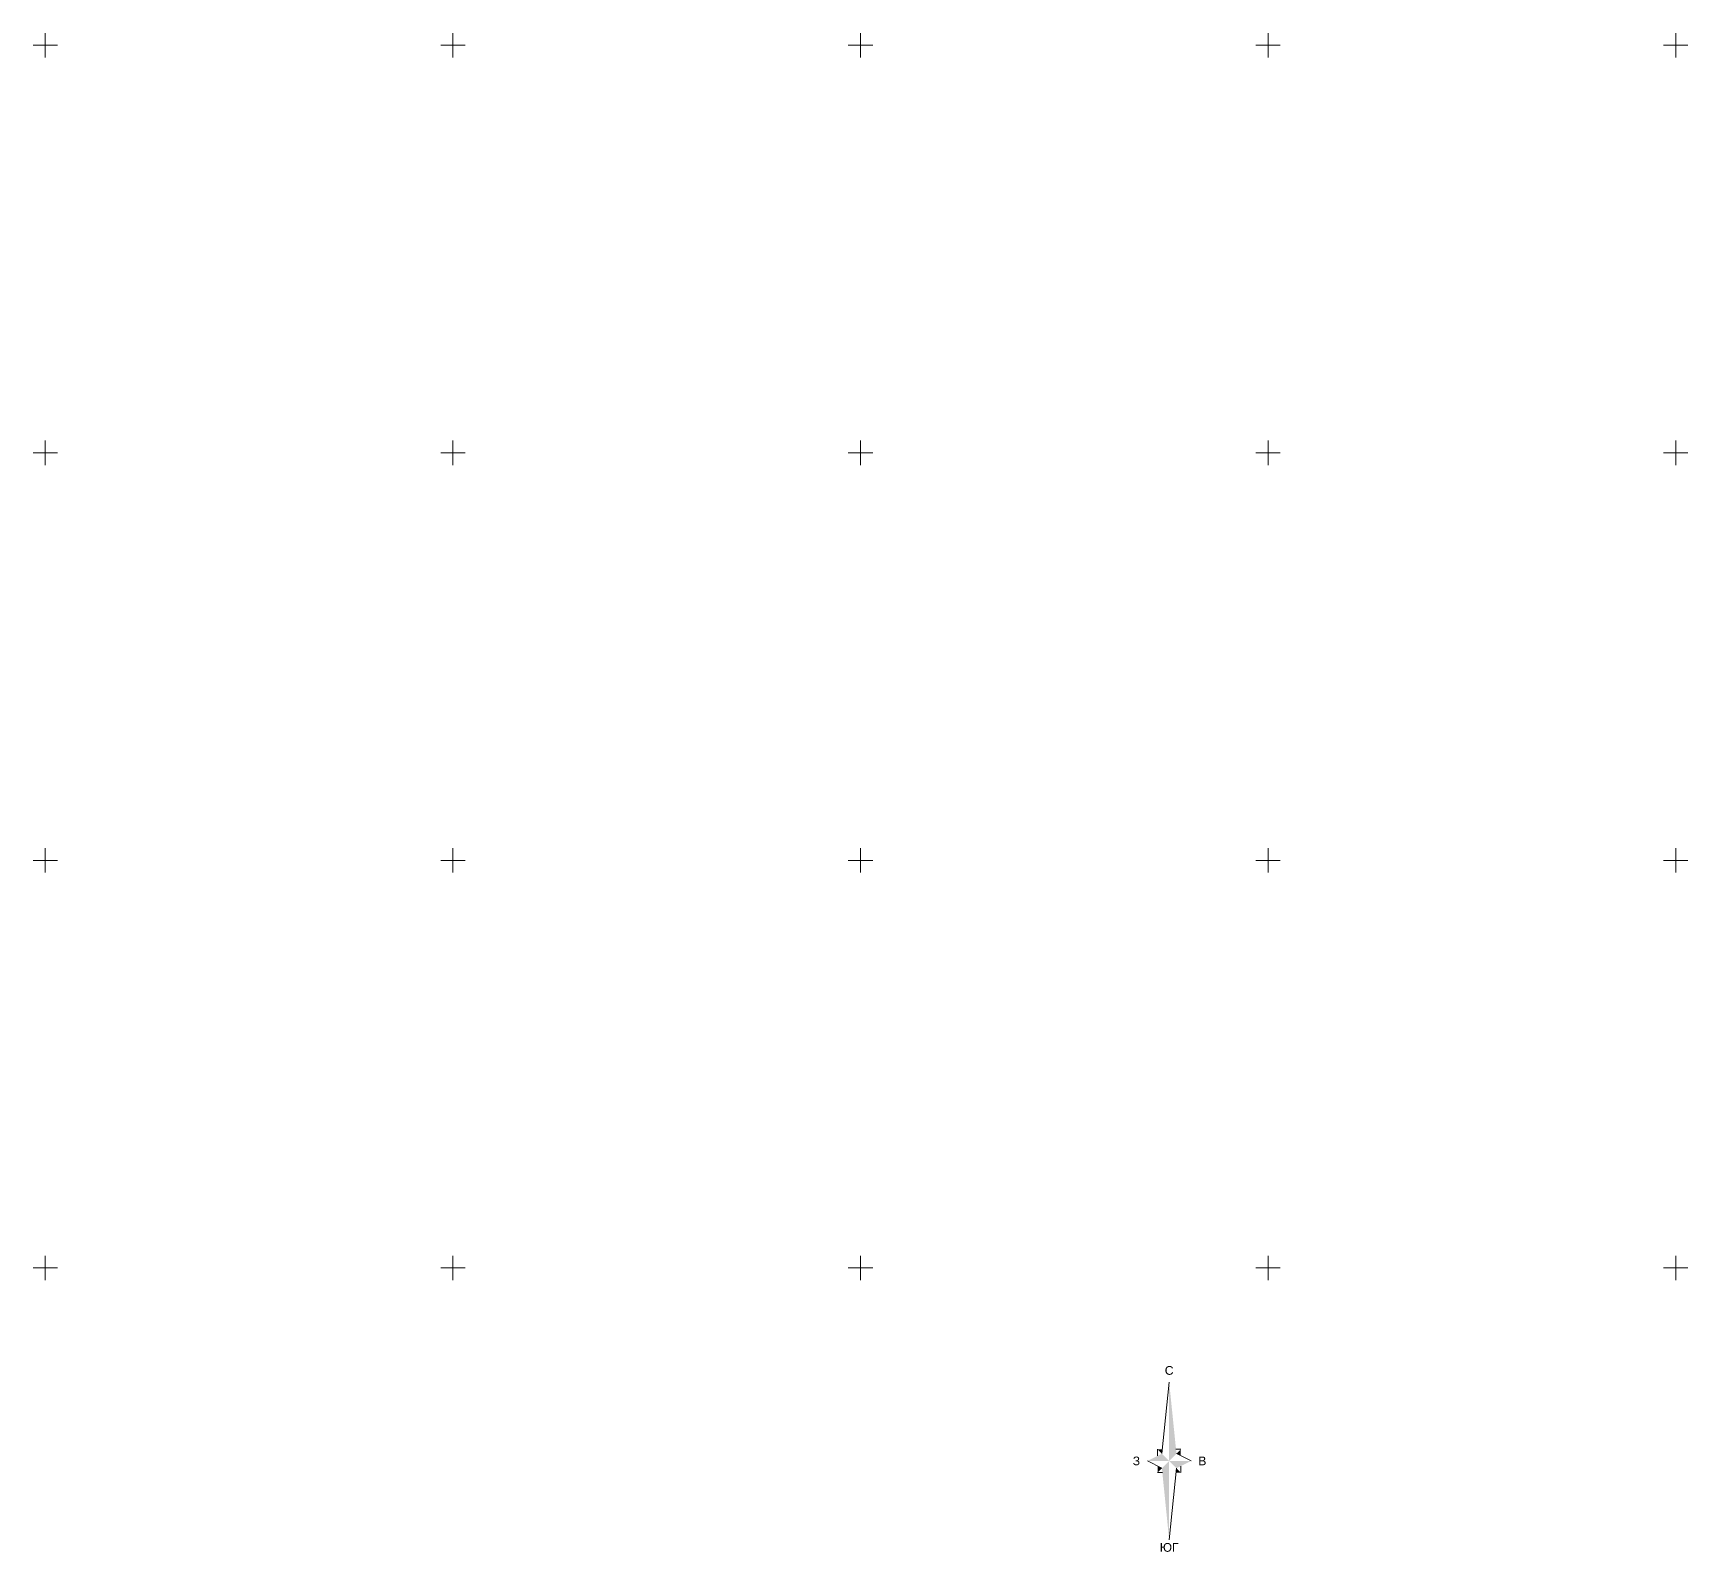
# Model space of a CAD drawing. Header units: metres. Extents: x 5191936 to 10384803, y 4968796 to 9938221.
# Drawn here: x 5192448.5 to 5192651.5, y 4969015.2 to 4969201.5 of the extents above; entities that cross this region are included whole.
import ezdxf
from ezdxf.enums import TextEntityAlignment as Align

# ---------------------------------------------------------------- set-up
doc = ezdxf.new("R2010")
doc.units = ezdxf.units.M
doc.layers.get('0').update_dxf_attribs({"lineweight": 18})
doc.layers.add('Grid', color=7, linetype='Continuous', lineweight=18)
doc.layers.add('Рамка и сетка', color=7, linetype='Continuous', lineweight=18)
doc.styles.get("Standard").update_dxf_attribs({"font": 'arial.ttf', "width": 0.8, "oblique": 13, "height": 0.9})

# ---------------------------------------------------------------- blocks, each defined once
blk = doc.blocks.new('GRID')
at = {"layer": 'Grid', "color": 104}
blk.add_line((-1.5, 0), (1.5, 0), dxfattribs=at)
for points in [[(0, 0), (0, 1.5)], [(0, 0), (0, -1.5)]]:
    blk.add_lwpolyline(points, dxfattribs=at)
blk = doc.blocks.new('INVZR')
for p, q in [((-1.83, 1.95), (-0.05, 19.52)), ((-1.83, -1.62), (-5.4, 0.16)), ((-2.91, 1.41), (-2.91, 3.02)), ((1.56, 3.02), (2.81, 3.02)), ((1.74, 1.95), (5.31, 0.16)), ((-1.66, -2.69), (-2.91, -2.69)), ((1.74, -1.62), (-0.05, -19.19)), ((2.81, -1.09), (2.81, -2.69))]:
    blk.add_line(p, q)
for points in [[(-0.05, 19.52), (-0.05, 0.16), (1.74, 1.95)], [(-5.4, 0.16), (-0.05, 0.16), (-1.83, 1.95)], [(-2.91, 3.02), (-1.83, 1.95), (-1.66, 3.02)], [(-0.05, -19.19), (-0.05, 0.16), (-1.83, -1.62)], [(5.31, 0.16), (-0.05, 0.16), (1.74, -1.62)], [(2.81, 3.02), (1.74, 1.95), (2.81, 1.41)], [(-2.91, -2.69), (-1.83, -1.62), (-2.91, -1.09)], [(2.81, -2.69), (1.74, -1.62), (1.56, -2.69)]]:
    blk.add_solid(points)
for s, height, p in [('С', 2.14, (-0.05, 21.3)), ('ЮГ', 2.143, (-0.05, -22.12))]:
    blk.add_text(s, height=height).set_placement(p, align=Align.CENTER)
blk.add_text('З', height=2.14).set_placement((-7.19, -0.91), align=Align.RIGHT)
blk.add_text('В', height=2.14).set_placement((7.09, -0.91))

msp = doc.modelspace()

# ---------------------------------------------------------------- block references
at = {"layer": 'Grid', "color": 7, "linetype": 'Continuous'}
for p in [(5192450, 4969200), (5192500, 4969200), (5192550, 4969200), (5192600, 4969200), (5192650, 4969200), (5192450, 4969150), (5192500, 4969150), (5192550, 4969150), (5192600, 4969150), (5192650, 4969150), (5192450, 4969100), (5192500, 4969100), (5192550, 4969100), (5192600, 4969100), (5192650, 4969100), (5192450, 4969050), (5192500, 4969050), (5192550, 4969050), (5192600, 4969050), (5192650, 4969050)]:
    msp.add_blockref('GRID', p, dxfattribs=at)
at = {"layer": 'Рамка и сетка', "color": 7, "linetype": 'Continuous', "xscale": 0.5, "yscale": 0.5}
msp.add_blockref('INVZR', (5192587.89, 4969026.24), dxfattribs=at)

doc.saveas('drawing.dxf')
